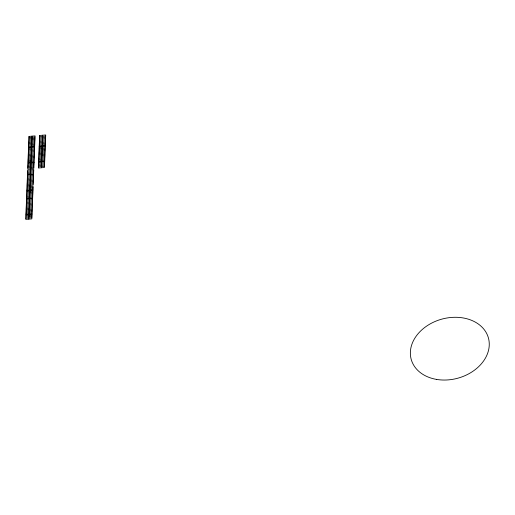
<?xml version="1.0" encoding="UTF-8"?>
<svg xmlns="http://www.w3.org/2000/svg" width="515" height="515" viewBox="0 0 515 515"><rect width="100%" height="100%" fill="white"/><g stroke="black" fill="none" stroke-linecap="round" stroke-linejoin="round"><path stroke-width="0.77" d="M28.782 219.132L30.72 169.738M30.745 168.682L32.027 136.153M41.4 167.755L42.681 135.226M28.93 137.627L35.014 137.087M39.584 136.7L45.668 136.16M28.885 138.831L34.969 138.29M39.539 137.904L45.623 137.363M28.834 140.035L34.923 139.494M39.488 139.108L45.578 138.567M28.789 141.239L34.872 140.698M39.443 140.312L45.532 139.771M28.743 142.449L34.827 141.908M39.398 141.522L45.481 140.981M28.698 143.653L34.782 143.112M39.352 142.726L45.436 142.185M28.647 144.857L34.737 144.316M39.301 143.93L45.391 143.389M28.602 146.06L34.685 145.52M39.256 145.133L45.339 144.593M34.64 146.724L28.557 147.258L34.64 146.736M39.211 146.331L45.294 145.797L39.211 146.337M28.505 148.475L34.595 147.934M39.166 147.548L45.249 147.007M28.46 149.678L34.544 149.138M39.114 148.751L45.204 148.211M28.415 150.882L34.499 150.341M39.069 149.955L45.153 149.414M28.37 152.086L34.454 151.545M39.024 151.159L45.108 150.618M28.319 153.29L34.408 152.749M38.973 152.363L45.062 151.822M28.274 154.5L34.357 153.959M38.928 153.567L45.011 153.032M28.228 155.704L34.312 155.163M38.883 154.777L44.966 154.236M28.177 156.908L34.267 156.367M38.837 155.981L44.921 155.44M28.132 158.111L34.222 157.571M38.786 157.184L44.876 156.644M28.087 159.315L34.17 158.774M38.741 158.388L44.824 157.847M28.042 160.526L34.125 159.985M38.696 159.592L44.779 159.058M27.99 161.729L34.08 161.189M38.644 160.802L44.734 160.262M27.9 164.137L33.984 163.596M38.554 163.21L44.638 162.669M27.855 165.341L33.939 164.8M38.509 164.414L44.593 163.873M27.804 166.551L33.893 166.01M38.458 165.618L44.548 165.083M27.759 167.755L33.842 167.214M38.413 166.828L44.496 166.287M27.623 171.205L33.707 170.665M27.578 172.409L33.662 171.868M27.533 173.619L33.617 173.079M27.482 174.81L33.572 174.282L27.482 174.823M27.437 176.027L33.52 175.486M27.392 177.231L33.475 176.69M27.34 178.435L33.43 177.894M27.295 179.645L33.378 179.104M27.25 180.849L33.333 180.308M27.205 182.053L33.288 181.512M27.153 183.256L33.243 182.716M27.108 184.46L33.192 183.919M27.063 185.67L33.147 185.13L33.758 169.474L27.668 170.001L25.75 219.396L31.833 218.869L33.102 186.34L27.012 186.874M26.967 188.078L33.057 187.537M26.922 189.282L33.005 188.741M26.825 191.689L32.915 191.155M26.78 192.9L32.863 192.359M26.735 194.103L32.818 193.563M26.69 195.307L32.773 194.767M26.638 196.511L32.728 195.97M26.593 197.715L32.677 197.181M26.497 200.129L32.587 199.588M26.452 201.333L32.535 200.792M26.407 202.537L32.49 201.996M26.362 203.74L32.445 203.206M26.31 204.951L32.4 204.41M26.265 206.155L32.348 205.614M26.22 207.358L32.303 206.818M26.168 208.562L32.258 208.021M26.123 209.766L32.207 209.232M26.078 210.976L32.162 210.435M26.033 212.18L32.117 211.639M25.982 213.384L32.072 212.843M25.892 215.791L31.975 215.257M25.84 217.002L31.93 216.461M25.795 218.206L31.885 217.665M28.975 136.423L27.713 168.946L33.797 168.418L35.059 135.889L28.975 136.423M39.629 135.496L38.368 168.019L44.451 167.491L45.719 134.962L39.629 135.496M34.029 162.392L27.945 162.92L34.029 162.405M44.683 161.465L38.599 161.993L44.683 161.478M32.96 189.945L26.877 190.479L32.96 189.958M32.632 198.384L26.548 198.912L32.632 198.391M32.02 214.047L25.937 214.581L32.02 214.06M436.643 379.426A40.067 30.604 -15.6 0 0 488.606 338.683A40.067 30.604 -15.6 0 0 424.18 327.894A40.067 30.604 -15.6 0 0 436.643 379.426"/></g></svg>
